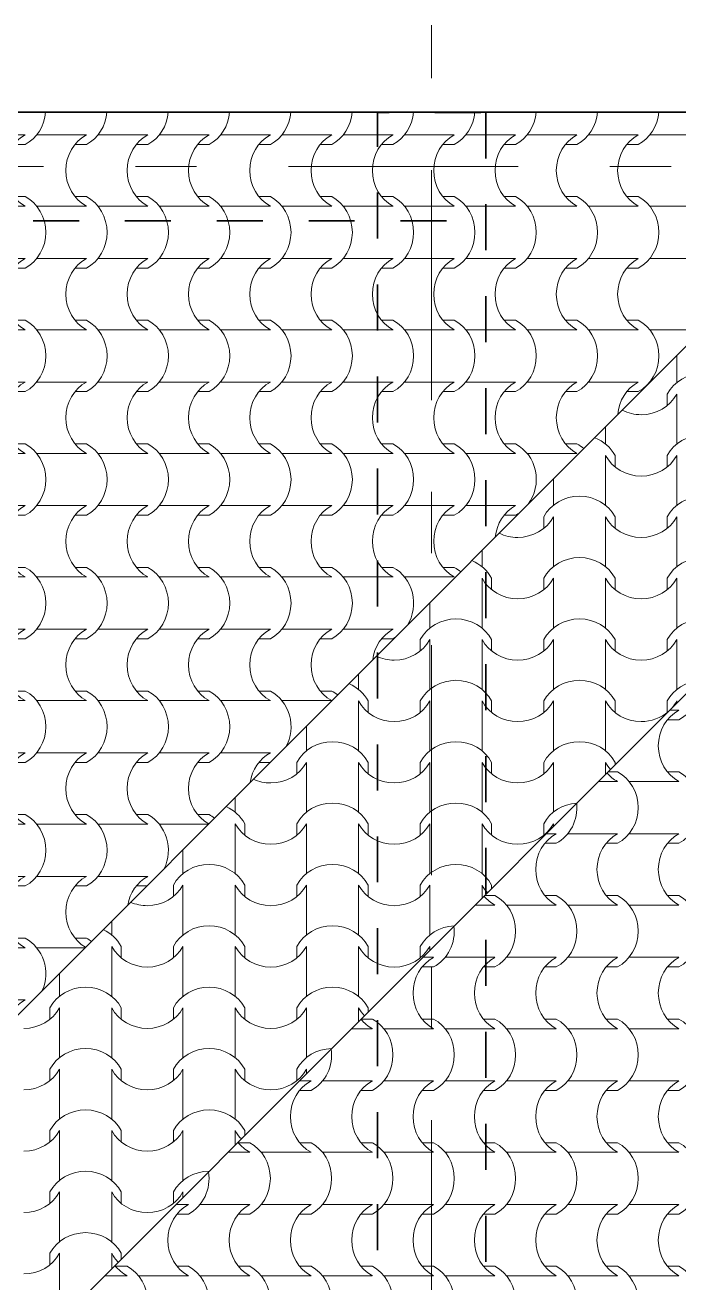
# Model space of a CAD drawing. Header units: millimetres. Extents: x -22688 to 165477, y -34508 to 218425.
# Drawn here: x 65762 to 67268, y 97226 to 100121 of the extents above; entities that cross this region are included whole.
import ezdxf

# ---------------------------------------------------------------- set-up
doc = ezdxf.new("R2010")
doc.units = ezdxf.units.MM
doc.header["$MEASUREMENT"] = 0
doc.set_wipeout_variables(frame=1)
for name, pattern in [('- Двойно прекъснати линии', [1093.611073, 529.166651, -211.666656, 141.111112, -211.666656]), ('- Прекъснати линия', [211.666667, 105.833333, -105.833333]), ('Wipeout_Contour', [1000, 0, -1000])]:
    doc.linetypes.add(name, pattern=pattern)
for name, color, linetype, lineweight in [('1', 8, 'Continuous', 13), ('102', 254, 'Continuous', 15), ('41', 7, 'Continuous', 35), ('GROMOBRAN', 5, 'Continuous', 35)]:
    doc.layers.add(name, color=color, linetype=linetype, lineweight=lineweight)
doc.layers.add('65', color=7, linetype='Continuous', lineweight=20, true_color=0x4e4e4e)

# ---------------------------------------------------------------- blocks, each defined once
blk = doc.blocks.new('*X786')
at = {"layer": '102', "color": 254, "linetype": 'Continuous', "lineweight": 15}
for p, q in [((300.99, 233.452), (302.136, 233.452)), ((302.67, 233.452), (303.816, 233.452)), ((303.816, 233.452), (304.962, 233.452)), ((305.495, 233.452), (306.641, 233.452)), ((306.641, 233.452), (307.787, 233.452)), ((308.321, 233.452), (309.467, 233.452)), ((309.467, 233.452), (310.612, 233.452)), ((311.146, 233.452), (312.292, 233.452)), ((312.292, 233.452), (313.438, 233.452)), ((313.972, 233.452), (315.117, 233.452)), ((315.117, 233.452), (316.263, 233.452)), ((316.797, 233.452), (317.943, 233.452)), ((317.943, 233.452), (319.089, 233.452)), ((319.622, 233.452), (320.768, 233.452)), ((320.768, 233.452), (321.914, 233.452)), ((322.448, 233.452), (323.594, 233.452)), ((323.594, 233.452), (324.739, 233.452)), ((325.273, 233.452), (326.419, 233.452)), ((326.419, 233.452), (327.565, 233.452)), ((328.099, 233.452), (329.244, 233.452)), ((329.244, 233.452), (330.39, 233.452)), ((330.924, 233.452), (332.07, 233.452)), ((332.07, 233.452), (333.216, 233.452)), ((301.609, 233.012), (302.136, 233.012)), ((304.435, 233.012), (304.962, 233.012)), ((307.26, 233.012), (307.787, 233.012)), ((310.086, 233.012), (310.612, 233.012)), ((312.911, 233.012), (313.438, 233.012)), ((315.736, 233.012), (316.263, 233.012)), ((318.562, 233.012), (319.089, 233.012)), ((321.387, 233.012), (321.914, 233.012)), ((324.213, 233.012), (324.739, 233.012)), ((327.038, 233.012), (327.565, 233.012)), ((329.863, 233.012), (330.39, 233.012)), ((301.609, 230.607), (302.136, 230.607)), ((304.435, 230.607), (304.962, 230.607)), ((307.26, 230.607), (307.787, 230.607)), ((310.086, 230.607), (310.612, 230.607)), ((312.911, 230.607), (313.438, 230.607)), ((315.736, 230.607), (316.263, 230.607)), ((318.562, 230.607), (319.089, 230.607)), ((321.387, 230.607), (321.914, 230.607)), ((324.213, 230.607), (324.739, 230.607)), ((327.038, 230.607), (327.565, 230.607)), ((329.863, 230.607), (330.39, 230.607)), ((300.99, 230.167), (302.136, 230.167)), ((302.67, 230.167), (303.816, 230.167)), ((303.816, 230.167), (304.962, 230.167)), ((305.495, 230.167), (306.641, 230.167)), ((306.641, 230.167), (307.787, 230.167)), ((308.321, 230.167), (309.467, 230.167)), ((309.467, 230.167), (310.612, 230.167)), ((311.146, 230.167), (312.292, 230.167)), ((312.292, 230.167), (313.438, 230.167)), ((313.972, 230.167), (315.117, 230.167)), ((315.117, 230.167), (316.263, 230.167)), ((316.797, 230.167), (317.943, 230.167)), ((317.943, 230.167), (319.089, 230.167)), ((319.622, 230.167), (320.768, 230.167)), ((320.768, 230.167), (321.914, 230.167)), ((322.448, 230.167), (323.594, 230.167)), ((323.594, 230.167), (324.739, 230.167)), ((325.273, 230.167), (326.419, 230.167)), ((326.419, 230.167), (327.565, 230.167)), ((328.099, 230.167), (329.244, 230.167)), ((329.244, 230.167), (330.39, 230.167)), ((330.924, 230.167), (332.07, 230.167)), ((332.07, 230.167), (333.216, 230.167)), ((300.99, 227.762), (302.136, 227.762)), ((302.67, 227.762), (303.816, 227.762)), ((303.816, 227.762), (304.962, 227.762)), ((305.495, 227.762), (306.641, 227.762)), ((306.641, 227.762), (307.787, 227.762)), ((308.321, 227.762), (309.467, 227.762)), ((309.467, 227.762), (310.612, 227.762)), ((311.146, 227.762), (312.292, 227.762)), ((312.292, 227.762), (313.438, 227.762)), ((313.972, 227.762), (315.117, 227.762)), ((315.117, 227.762), (316.263, 227.762)), ((316.797, 227.762), (317.943, 227.762)), ((317.943, 227.762), (319.089, 227.762)), ((319.622, 227.762), (320.768, 227.762)), ((320.768, 227.762), (321.914, 227.762)), ((322.448, 227.762), (323.594, 227.762)), ((323.594, 227.762), (324.739, 227.762)), ((325.273, 227.762), (326.419, 227.762)), ((326.419, 227.762), (327.565, 227.762)), ((328.099, 227.762), (329.244, 227.762)), ((329.244, 227.762), (330.39, 227.762)), ((330.924, 227.762), (332.07, 227.762)), ((332.07, 227.762), (333.216, 227.762)), ((301.609, 227.322), (302.136, 227.322)), ((304.435, 227.322), (304.962, 227.322)), ((307.26, 227.322), (307.787, 227.322)), ((310.086, 227.322), (310.612, 227.322)), ((312.911, 227.322), (313.438, 227.322)), ((315.736, 227.322), (316.263, 227.322)), ((318.562, 227.322), (319.089, 227.322)), ((321.387, 227.322), (321.914, 227.322)), ((324.213, 227.322), (324.739, 227.322)), ((327.038, 227.322), (327.565, 227.322)), ((329.863, 227.322), (330.39, 227.322)), ((301.609, 224.917), (302.136, 224.917)), ((304.435, 224.917), (304.962, 224.917)), ((307.26, 224.917), (307.787, 224.917)), ((310.086, 224.917), (310.612, 224.917)), ((312.911, 224.917), (313.438, 224.917)), ((315.736, 224.917), (316.263, 224.917)), ((318.562, 224.917), (319.089, 224.917)), ((321.387, 224.917), (321.914, 224.917)), ((324.213, 224.917), (324.739, 224.917)), ((327.038, 224.917), (327.565, 224.917)), ((329.863, 224.917), (330.39, 224.917)), ((300.99, 224.477), (302.136, 224.477)), ((302.67, 224.477), (303.816, 224.477)), ((303.816, 224.477), (304.962, 224.477)), ((305.495, 224.477), (306.641, 224.477)), ((306.641, 224.477), (307.787, 224.477)), ((308.321, 224.477), (309.467, 224.477)), ((309.467, 224.477), (310.612, 224.477)), ((311.146, 224.477), (312.292, 224.477)), ((312.292, 224.477), (313.438, 224.477)), ((313.972, 224.477), (315.117, 224.477)), ((315.117, 224.477), (316.263, 224.477)), ((316.797, 224.477), (317.943, 224.477)), ((317.943, 224.477), (319.089, 224.477)), ((319.622, 224.477), (320.768, 224.477)), ((320.768, 224.477), (321.914, 224.477)), ((322.448, 224.477), (323.594, 224.477)), ((323.594, 224.477), (324.739, 224.477)), ((325.273, 224.477), (326.419, 224.477)), ((326.419, 224.477), (327.565, 224.477)), ((328.099, 224.477), (329.244, 224.477)), ((329.244, 224.477), (330.39, 224.477)), ((330.924, 224.477), (332.07, 224.477)), ((332.07, 224.477), (333.216, 224.477)), ((300.99, 222.072), (302.136, 222.072)), ((302.67, 222.072), (303.816, 222.072)), ((303.816, 222.072), (304.962, 222.072)), ((305.495, 222.072), (306.641, 222.072)), ((306.641, 222.072), (307.787, 222.072)), ((308.321, 222.072), (309.467, 222.072)), ((309.467, 222.072), (310.612, 222.072)), ((311.146, 222.072), (312.292, 222.072)), ((312.292, 222.072), (313.438, 222.072)), ((313.972, 222.072), (315.117, 222.072)), ((315.117, 222.072), (316.263, 222.072)), ((316.797, 222.072), (317.943, 222.072)), ((317.943, 222.072), (319.089, 222.072)), ((319.622, 222.072), (320.768, 222.072)), ((320.768, 222.072), (321.914, 222.072)), ((322.448, 222.072), (323.594, 222.072)), ((323.594, 222.072), (324.739, 222.072)), ((325.273, 222.072), (326.419, 222.072)), ((326.419, 222.072), (327.565, 222.072)), ((328.099, 222.072), (329.244, 222.072)), ((329.244, 222.072), (330.39, 222.072)), ((330.924, 222.072), (330.946, 222.072)), ((301.609, 221.632), (302.136, 221.632)), ((304.435, 221.632), (304.962, 221.632)), ((307.26, 221.632), (307.787, 221.632)), ((310.086, 221.632), (310.612, 221.632)), ((312.911, 221.632), (313.438, 221.632)), ((315.736, 221.632), (316.263, 221.632)), ((318.562, 221.632), (319.089, 221.632)), ((321.387, 221.632), (321.914, 221.632)), ((324.213, 221.632), (324.739, 221.632)), ((327.038, 221.632), (327.565, 221.632)), ((329.863, 221.632), (330.39, 221.632)), ((301.609, 219.228), (302.136, 219.228)), ((304.435, 219.228), (304.962, 219.228)), ((307.26, 219.228), (307.787, 219.228)), ((310.086, 219.228), (310.612, 219.228)), ((312.911, 219.228), (313.438, 219.228)), ((315.736, 219.228), (316.263, 219.228)), ((318.562, 219.228), (319.089, 219.228)), ((321.387, 219.228), (321.914, 219.228)), ((324.213, 219.228), (324.739, 219.228)), ((327.038, 219.228), (327.565, 219.228)), ((300.99, 218.788), (302.136, 218.788)), ((302.67, 218.788), (303.816, 218.788)), ((303.816, 218.788), (304.962, 218.788)), ((305.495, 218.788), (306.641, 218.788)), ((306.641, 218.788), (307.787, 218.788)), ((308.321, 218.788), (309.467, 218.788)), ((309.467, 218.788), (310.612, 218.788)), ((311.146, 218.788), (312.292, 218.788)), ((312.292, 218.788), (313.438, 218.788)), ((313.972, 218.788), (315.117, 218.788)), ((315.117, 218.788), (316.263, 218.788)), ((316.797, 218.788), (317.943, 218.788)), ((317.943, 218.788), (319.089, 218.788)), ((319.622, 218.788), (320.768, 218.788)), ((320.768, 218.788), (321.914, 218.788)), ((322.448, 218.788), (323.594, 218.788)), ((323.594, 218.788), (324.739, 218.788)), ((325.273, 218.788), (326.419, 218.788)), ((326.419, 218.788), (327.565, 218.788)), ((300.99, 216.383), (302.136, 216.383)), ((302.67, 216.383), (303.816, 216.383)), ((303.816, 216.383), (304.962, 216.383)), ((305.495, 216.383), (306.641, 216.383)), ((306.641, 216.383), (307.787, 216.383)), ((308.321, 216.383), (309.467, 216.383)), ((309.467, 216.383), (310.612, 216.383)), ((311.146, 216.383), (312.292, 216.383)), ((312.292, 216.383), (313.438, 216.383)), ((313.972, 216.383), (315.117, 216.383)), ((315.117, 216.383), (316.263, 216.383)), ((316.797, 216.383), (317.943, 216.383)), ((317.943, 216.383), (319.089, 216.383)), ((319.622, 216.383), (320.768, 216.383)), ((320.768, 216.383), (321.914, 216.383)), ((322.448, 216.383), (323.594, 216.383)), ((323.594, 216.383), (324.739, 216.383)), ((301.609, 215.943), (302.136, 215.943)), ((304.435, 215.943), (304.962, 215.943)), ((307.26, 215.943), (307.787, 215.943)), ((310.086, 215.943), (310.612, 215.943)), ((312.911, 215.943), (313.438, 215.943)), ((315.736, 215.943), (316.263, 215.943)), ((318.562, 215.943), (319.089, 215.943)), ((321.387, 215.943), (321.914, 215.943)), ((324.213, 215.943), (324.739, 215.943)), ((300.99, 213.098), (302.136, 213.098)), ((301.609, 213.538), (302.136, 213.538)), ((302.67, 213.098), (303.816, 213.098)), ((303.816, 213.098), (304.962, 213.098)), ((304.435, 213.538), (304.962, 213.538)), ((305.495, 213.098), (306.641, 213.098)), ((306.641, 213.098), (307.787, 213.098)), ((307.26, 213.538), (307.787, 213.538)), ((308.321, 213.098), (309.467, 213.098)), ((309.467, 213.098), (310.612, 213.098)), ((310.086, 213.538), (310.612, 213.538)), ((311.146, 213.098), (312.292, 213.098)), ((312.292, 213.098), (313.438, 213.098)), ((312.911, 213.538), (313.438, 213.538)), ((313.972, 213.098), (315.117, 213.098)), ((315.117, 213.098), (316.263, 213.098)), ((315.736, 213.538), (316.263, 213.538)), ((316.797, 213.098), (317.943, 213.098)), ((317.943, 213.098), (319.089, 213.098)), ((318.562, 213.538), (319.089, 213.538)), ((319.622, 213.098), (320.768, 213.098)), ((320.768, 213.098), (321.914, 213.098)), ((321.387, 213.538), (321.914, 213.538)), ((300.99, 210.693), (302.136, 210.693)), ((301.609, 210.253), (302.136, 210.253)), ((302.67, 210.693), (303.816, 210.693)), ((303.816, 210.693), (304.962, 210.693)), ((304.435, 210.253), (304.962, 210.253)), ((305.495, 210.693), (306.641, 210.693)), ((306.641, 210.693), (307.787, 210.693)), ((307.26, 210.253), (307.787, 210.253)), ((308.321, 210.693), (309.467, 210.693)), ((309.467, 210.693), (310.612, 210.693)), ((310.086, 210.253), (310.612, 210.253)), ((311.146, 210.693), (312.292, 210.693)), ((312.292, 210.693), (313.438, 210.693)), ((312.911, 210.253), (313.438, 210.253)), ((313.972, 210.693), (315.117, 210.693)), ((315.117, 210.693), (316.263, 210.693)), ((315.736, 210.253), (316.263, 210.253)), ((316.797, 210.693), (317.943, 210.693)), ((317.943, 210.693), (319.089, 210.693)), ((318.562, 210.253), (319.089, 210.253)), ((300.99, 207.408), (302.136, 207.408)), ((301.609, 207.848), (302.136, 207.848)), ((302.67, 207.408), (303.816, 207.408)), ((303.816, 207.408), (304.962, 207.408)), ((304.435, 207.848), (304.962, 207.848)), ((305.495, 207.408), (306.641, 207.408)), ((306.641, 207.408), (307.787, 207.408)), ((307.26, 207.848), (307.787, 207.848)), ((308.321, 207.408), (309.467, 207.408)), ((309.467, 207.408), (310.612, 207.408)), ((310.086, 207.848), (310.612, 207.848)), ((311.146, 207.408), (312.292, 207.408)), ((312.292, 207.408), (313.438, 207.408)), ((312.911, 207.848), (313.438, 207.848)), ((313.972, 207.408), (315.117, 207.408)), ((315.117, 207.408), (316.263, 207.408)), ((315.736, 207.848), (316.263, 207.848)), ((300.99, 205.004), (302.136, 205.004)), ((302.67, 205.004), (303.816, 205.004)), ((303.816, 205.004), (304.962, 205.004)), ((305.495, 205.004), (306.641, 205.004)), ((306.641, 205.004), (307.787, 205.004)), ((308.321, 205.004), (309.467, 205.004)), ((309.467, 205.004), (310.612, 205.004)), ((311.146, 205.004), (312.292, 205.004)), ((312.292, 205.004), (313.438, 205.004)), ((301.609, 204.564), (302.136, 204.564)), ((304.435, 204.564), (304.962, 204.564)), ((307.26, 204.564), (307.787, 204.564)), ((310.086, 204.564), (310.612, 204.564)), ((312.911, 204.564), (313.437, 204.564)), ((301.609, 202.159), (302.136, 202.159)), ((304.435, 202.159), (304.962, 202.159)), ((307.26, 202.159), (307.787, 202.159)), ((310.086, 202.159), (310.612, 202.159)), ((300.99, 201.719), (302.136, 201.719)), ((302.67, 201.719), (303.816, 201.719)), ((303.816, 201.719), (304.962, 201.719)), ((305.495, 201.719), (306.641, 201.719)), ((306.641, 201.719), (307.787, 201.719)), ((308.321, 201.719), (309.467, 201.719)), ((309.467, 201.719), (310.592, 201.719)), ((300.99, 199.314), (302.136, 199.314)), ((302.67, 199.314), (303.816, 199.314)), ((303.816, 199.314), (304.962, 199.314)), ((305.495, 199.314), (306.641, 199.314)), ((306.641, 199.314), (307.787, 199.314)), ((301.609, 198.874), (302.136, 198.874)), ((304.435, 198.874), (304.962, 198.874)), ((307.26, 198.874), (307.747, 198.874)), ((301.609, 196.469), (302.136, 196.469)), ((304.435, 196.469), (304.962, 196.469)), ((300.99, 196.029), (302.136, 196.029)), ((302.67, 196.029), (303.816, 196.029)), ((303.816, 196.029), (304.903, 196.029)), ((300.99, 193.624), (302.136, 193.624))]:
    blk.add_line(p, q, dxfattribs=at)
for centre, major_axis, start_param, end_param in [((301.36, 234.654), (0, 1.839), 3.607672, 4.627319), ((304.185, 234.654), (0, 1.839), 3.607672, 4.627319), ((307.011, 234.654), (0, 1.839), 3.607672, 4.627319), ((309.836, 234.654), (0, 1.839), 3.607672, 4.627319), ((312.661, 234.654), (0, 1.839), 3.607672, 4.627319), ((315.487, 234.654), (0, 1.839), 3.607672, 4.627319), ((318.312, 234.654), (0, 1.839), 3.607672, 4.627319), ((321.138, 234.654), (0, 1.839), 3.607672, 4.627319), ((323.963, 234.654), (0, 1.839), 3.607672, 4.627319), ((326.788, 234.654), (0, 1.839), 3.607672, 4.627319), ((329.614, 234.654), (0, 1.839), 3.607672, 4.627319), ((302.925, 231.804), (0, 1.849), 0.471039, 1.56782), ((305.75, 231.804), (0, 1.849), 0.471039, 1.56782), ((308.576, 231.804), (0, 1.849), 0.471039, 1.56782), ((311.401, 231.804), (0, 1.849), 0.471039, 1.56782), ((314.226, 231.804), (0, 1.849), 0.471039, 1.56782), ((317.052, 231.804), (0, 1.849), 0.471039, 1.56782), ((319.877, 231.804), (0, 1.849), 0.471039, 1.56782), ((322.703, 231.804), (0, 1.849), 0.471039, 1.56782), ((325.528, 231.804), (0, 1.849), 0.471039, 1.56782), ((328.353, 231.804), (0, 1.849), 0.471039, 1.56782), ((331.179, 231.804), (0, 1.849), 0.471039, 1.56782), ((302.925, 231.815), (0, 1.849), 1.573772, 2.670554), ((305.75, 231.815), (0, 1.849), 1.573772, 2.670554), ((308.576, 231.815), (0, 1.849), 1.573772, 2.670554), ((311.401, 231.815), (0, 1.849), 1.573772, 2.670554), ((314.226, 231.815), (0, 1.849), 1.573772, 2.670554), ((317.052, 231.815), (0, 1.849), 1.573772, 2.670554), ((319.877, 231.815), (0, 1.849), 1.573772, 2.670554), ((322.703, 231.815), (0, 1.849), 1.573772, 2.670554), ((325.528, 231.815), (0, 1.849), 1.573772, 2.670554), ((328.353, 231.815), (0, 1.849), 1.573772, 2.670554), ((331.179, 231.815), (0, 1.849), 1.573772, 2.670554), ((301.36, 228.964), (0, 1.839), 3.607672, 5.817106), ((304.185, 228.964), (0, 1.839), 3.607672, 5.817106), ((307.011, 228.964), (0, 1.839), 3.607672, 5.817106), ((309.836, 228.964), (0, 1.839), 3.607672, 5.817106), ((312.661, 228.964), (0, 1.839), 3.607672, 5.817106), ((315.487, 228.964), (0, 1.839), 3.607672, 5.817106), ((318.312, 228.964), (0, 1.839), 3.607672, 5.817106), ((321.138, 228.964), (0, 1.839), 3.607672, 5.817106), ((323.963, 228.964), (0, 1.839), 3.607672, 5.817106), ((326.788, 228.964), (0, 1.839), 3.607672, 5.817106), ((329.614, 228.964), (0, 1.839), 3.607672, 5.817106), ((302.925, 226.114), (0, 1.849), 0.471039, 1.56782), ((305.75, 226.114), (0, 1.849), 0.471039, 1.56782), ((308.576, 226.114), (0, 1.849), 0.471039, 1.56782), ((311.401, 226.114), (0, 1.849), 0.471039, 1.56782), ((314.226, 226.114), (0, 1.849), 0.471039, 1.56782), ((317.052, 226.114), (0, 1.849), 0.471039, 1.56782), ((319.877, 226.114), (0, 1.849), 0.471039, 1.56782), ((322.703, 226.114), (0, 1.849), 0.471039, 1.56782), ((325.528, 226.114), (0, 1.849), 0.471039, 1.56782), ((328.353, 226.114), (0, 1.849), 0.471039, 1.56782), ((331.179, 226.114), (0, 1.849), 0.471039, 1.56782), ((302.925, 226.125), (0, 1.849), 1.573772, 2.670554), ((305.75, 226.125), (0, 1.849), 1.573772, 2.670554), ((308.576, 226.125), (0, 1.849), 1.573772, 2.670554), ((311.401, 226.125), (0, 1.849), 1.573772, 2.670554), ((314.226, 226.125), (0, 1.849), 1.573772, 2.670554), ((317.052, 226.125), (0, 1.849), 1.573772, 2.670554), ((319.877, 226.125), (0, 1.849), 1.573772, 2.670554), ((322.703, 226.125), (0, 1.849), 1.573772, 2.670554), ((325.528, 226.125), (0, 1.849), 1.573772, 2.670554), ((328.353, 226.125), (0, 1.849), 1.573772, 2.670554), ((331.179, 226.125), (0, 1.849), 1.573772, 2.670554), ((301.36, 223.275), (0, 1.839), 3.607672, 5.817106), ((304.185, 223.275), (0, 1.839), 3.607672, 5.817106), ((307.011, 223.275), (0, 1.839), 3.607672, 5.817106), ((309.836, 223.275), (0, 1.839), 3.607672, 5.817106), ((312.661, 223.275), (0, 1.839), 3.607672, 5.817106), ((315.487, 223.275), (0, 1.839), 3.607672, 5.817106), ((318.312, 223.275), (0, 1.839), 3.607672, 5.817106), ((321.138, 223.275), (0, 1.839), 3.607672, 5.817106), ((323.963, 223.275), (0, 1.839), 3.607672, 5.817106), ((326.788, 223.275), (0, 1.839), 3.607672, 5.817106), ((329.614, 223.275), (0, 1.839), 3.607672, 5.817106), ((302.925, 220.425), (0, 1.849), 0.471039, 1.56782), ((305.75, 220.425), (0, 1.849), 0.471039, 1.56782), ((308.576, 220.425), (0, 1.849), 0.471039, 1.56782), ((311.401, 220.425), (0, 1.849), 0.471039, 1.56782), ((314.226, 220.425), (0, 1.849), 0.471039, 1.56782), ((317.052, 220.425), (0, 1.849), 0.471039, 1.56782), ((319.877, 220.425), (0, 1.849), 0.471039, 1.56782), ((322.703, 220.425), (0, 1.849), 0.471039, 1.56782), ((325.528, 220.425), (0, 1.849), 0.471039, 1.56782), ((328.353, 220.425), (0, 1.849), 0.471039, 1.56782), ((331.179, 220.425), (0, 1.849), 0.471039, 1.490353), ((302.925, 220.436), (0, 1.849), 1.573772, 2.670554), ((305.75, 220.436), (0, 1.849), 1.573772, 2.670554), ((308.576, 220.436), (0, 1.849), 1.573772, 2.670554), ((311.401, 220.436), (0, 1.849), 1.573772, 2.670554), ((314.226, 220.436), (0, 1.849), 1.573772, 2.670554), ((317.052, 220.436), (0, 1.849), 1.573772, 2.670554), ((319.877, 220.436), (0, 1.849), 1.573772, 2.670554), ((322.703, 220.436), (0, 1.849), 1.573772, 2.670554), ((325.528, 220.436), (0, 1.849), 1.573772, 2.670554), ((328.353, 220.436), (0, 1.849), 1.573772, 2.670554), ((301.36, 217.585), (0, 1.839), 3.607672, 5.817106), ((304.185, 217.585), (0, 1.839), 3.607672, 5.817106), ((307.011, 217.585), (0, 1.839), 3.607672, 5.817106), ((309.836, 217.585), (0, 1.839), 3.607672, 5.817106), ((312.661, 217.585), (0, 1.839), 3.607672, 5.817106), ((315.487, 217.585), (0, 1.839), 3.607672, 5.817106), ((318.312, 217.585), (0, 1.839), 3.607672, 5.817106), ((321.138, 217.585), (0, 1.839), 3.607672, 5.817106), ((323.963, 217.585), (0, 1.839), 4.042877, 5.817106), ((326.788, 217.585), (0, 1.839), 5.597751, 5.817106), ((302.925, 214.735), (0, 1.849), 0.471039, 1.56782), ((305.75, 214.735), (0, 1.849), 0.471039, 1.56782), ((308.576, 214.735), (0, 1.849), 0.471039, 1.56782), ((311.401, 214.735), (0, 1.849), 0.471039, 1.56782), ((314.226, 214.735), (0, 1.849), 0.471039, 1.56782), ((317.052, 214.735), (0, 1.849), 0.471039, 1.56782), ((319.877, 214.735), (0, 1.849), 0.471039, 1.56782), ((322.703, 214.735), (0, 1.849), 0.471039, 1.56782), ((325.528, 214.735), (0, 1.849), 0.471039, 1.467276), ((323.963, 217.585), (0, 1.839), 3.607672, 3.748943), ((302.925, 214.746), (0, 1.849), 1.573772, 2.670554), ((305.75, 214.746), (0, 1.849), 1.573772, 2.670554), ((308.576, 214.746), (0, 1.849), 1.573772, 2.670554), ((311.401, 214.746), (0, 1.849), 1.573772, 2.670554), ((314.226, 214.746), (0, 1.849), 1.573772, 2.670554), ((317.052, 214.746), (0, 1.849), 1.573772, 2.670554), ((319.877, 214.746), (0, 1.849), 1.573772, 2.670554), ((322.703, 214.746), (0, 1.849), 1.573772, 2.670554), ((301.36, 211.896), (0, 1.839), 3.607672, 5.817106), ((304.185, 211.896), (0, 1.839), 3.607672, 5.817106), ((307.011, 211.896), (0, 1.839), 3.607672, 5.817106), ((309.836, 211.896), (0, 1.839), 3.607672, 5.817106), ((312.661, 211.896), (0, 1.839), 3.607672, 5.817106), ((315.487, 211.896), (0, 1.839), 3.607672, 5.817106), ((318.312, 211.896), (0, 1.839), 4.125163, 5.817106), ((321.138, 211.896), (0, 1.839), 5.613285, 5.817106), ((302.925, 209.045), (0, 1.849), 0.471039, 1.56782), ((305.75, 209.045), (0, 1.849), 0.471039, 1.56782), ((308.576, 209.045), (0, 1.849), 0.471039, 1.56782), ((311.401, 209.045), (0, 1.849), 0.471039, 1.56782), ((314.226, 209.045), (0, 1.849), 0.471039, 1.56782), ((317.052, 209.045), (0, 1.849), 0.471039, 1.56782), ((319.877, 209.045), (0, 1.849), 0.471039, 1.443567), ((318.312, 211.896), (0, 1.839), 3.607672, 3.666656), ((302.925, 209.056), (0, 1.849), 1.573772, 2.670554), ((305.75, 209.056), (0, 1.849), 1.573772, 2.670554), ((308.576, 209.056), (0, 1.849), 1.573772, 2.670554), ((311.401, 209.056), (0, 1.849), 1.573772, 2.670554), ((314.226, 209.056), (0, 1.849), 1.573772, 2.670554), ((317.052, 209.056), (0, 1.849), 1.573772, 2.670554), ((301.36, 206.206), (0, 1.839), 3.607672, 5.817106), ((304.185, 206.206), (0, 1.839), 3.607672, 5.817106), ((307.011, 206.206), (0, 1.839), 3.607672, 5.817106), ((309.836, 206.206), (0, 1.839), 3.607672, 5.817106), ((312.661, 206.206), (0, 1.839), 4.185178, 5.817106), ((315.487, 206.206), (0, 1.839), 5.628853, 5.817106), ((302.925, 203.356), (0, 1.849), 0.471039, 1.56782), ((305.75, 203.356), (0, 1.849), 0.471039, 1.56782), ((308.576, 203.356), (0, 1.849), 0.471039, 1.56782), ((311.401, 203.356), (0, 1.849), 0.471039, 1.56782), ((314.226, 203.356), (0, 1.849), 0.471039, 1.419155), ((302.925, 203.367), (0, 1.849), 1.573772, 2.670554), ((305.75, 203.367), (0, 1.849), 1.573772, 2.670554), ((308.576, 203.367), (0, 1.849), 1.573772, 2.670554), ((311.401, 203.367), (0, 1.849), 1.573772, 2.66213), ((301.36, 200.516), (0, 1.839), 3.607672, 5.817106), ((304.185, 200.516), (0, 1.839), 3.607672, 5.817106), ((307.011, 200.516), (0, 1.839), 4.234965, 5.817106), ((309.836, 200.516), (0, 1.839), 5.644462, 5.817106), ((302.925, 197.666), (0, 1.849), 0.471039, 1.56782), ((305.75, 197.666), (0, 1.849), 0.471039, 1.56782), ((308.576, 197.666), (0, 1.849), 0.471039, 1.393957), ((302.925, 197.677), (0, 1.849), 1.573772, 2.670554), ((305.75, 197.677), (0, 1.849), 1.573772, 2.645969), ((301.36, 194.827), (0, 1.839), 4.27854, 5.817106), ((304.185, 194.827), (0, 1.839), 5.660114, 5.817106), ((302.925, 191.977), (0, 1.849), 0.471039, 1.367875)]:
    blk.add_ellipse(centre, major_axis=major_axis, ratio=0.939693, start_param=start_param, end_param=end_param, dxfattribs=at)
blk = doc.blocks.new('*X788')
at = {"layer": '102', "color": 254, "linetype": 'Continuous', "lineweight": 15}
for p, q in [((331.841, 206.967), (332.263, 206.967)), ((331.736, 206.527), (332.263, 206.527)), ((328.996, 204.123), (329.438, 204.123)), ((331.736, 204.123), (332.263, 204.123)), ((328.556, 203.683), (329.438, 203.683)), ((329.972, 203.683), (331.117, 203.683)), ((331.117, 203.683), (332.263, 203.683)), ((326.151, 201.278), (326.612, 201.278)), ((327.146, 201.278), (328.292, 201.278)), ((328.292, 201.278), (329.438, 201.278)), ((329.972, 201.278), (331.117, 201.278)), ((331.117, 201.278), (332.263, 201.278)), ((326.086, 200.838), (326.612, 200.838)), ((328.911, 200.838), (329.438, 200.838)), ((331.736, 200.838), (332.263, 200.838)), ((323.307, 198.433), (323.787, 198.433)), ((326.086, 198.433), (326.612, 198.433)), ((328.911, 198.433), (329.438, 198.433)), ((331.736, 198.433), (332.263, 198.433)), ((322.866, 197.993), (323.787, 197.993)), ((324.321, 197.993), (325.467, 197.993)), ((325.467, 197.993), (326.612, 197.993)), ((327.146, 197.993), (328.292, 197.993)), ((328.292, 197.993), (329.438, 197.993)), ((329.972, 197.993), (331.117, 197.993)), ((331.117, 197.993), (332.263, 197.993)), ((320.435, 195.148), (320.962, 195.148)), ((320.462, 195.588), (320.962, 195.588)), ((321.495, 195.588), (322.641, 195.588)), ((322.641, 195.588), (323.787, 195.588)), ((323.26, 195.148), (323.787, 195.148)), ((324.321, 195.588), (325.467, 195.588)), ((325.467, 195.588), (326.612, 195.588)), ((326.086, 195.148), (326.612, 195.148)), ((327.146, 195.588), (328.292, 195.588)), ((328.292, 195.588), (329.438, 195.588)), ((328.911, 195.148), (329.438, 195.148)), ((329.972, 195.588), (331.117, 195.588)), ((331.117, 195.588), (332.263, 195.588)), ((331.736, 195.148), (332.263, 195.148)), ((317.177, 192.303), (318.136, 192.303)), ((317.617, 192.743), (318.136, 192.743)), ((318.67, 192.303), (319.816, 192.303)), ((319.816, 192.303), (320.962, 192.303)), ((320.435, 192.743), (320.962, 192.743)), ((321.495, 192.303), (322.641, 192.303)), ((322.641, 192.303), (323.787, 192.303)), ((323.26, 192.743), (323.787, 192.743)), ((324.321, 192.303), (325.467, 192.303)), ((325.467, 192.303), (326.612, 192.303)), ((326.086, 192.743), (326.612, 192.743)), ((327.146, 192.303), (328.292, 192.303)), ((328.292, 192.303), (329.438, 192.303)), ((328.911, 192.743), (329.438, 192.743)), ((329.972, 192.303), (331.117, 192.303)), ((331.117, 192.303), (332.263, 192.303)), ((331.736, 192.743), (332.263, 192.743)), ((314.772, 189.899), (315.311, 189.899)), ((314.784, 189.459), (315.311, 189.459)), ((315.845, 189.899), (316.99, 189.899)), ((316.99, 189.899), (318.136, 189.899)), ((317.609, 189.459), (318.136, 189.459)), ((318.67, 189.899), (319.816, 189.899)), ((319.816, 189.899), (320.962, 189.899)), ((320.435, 189.459), (320.962, 189.459)), ((321.495, 189.899), (322.641, 189.899)), ((322.641, 189.899), (323.787, 189.899)), ((323.26, 189.459), (323.787, 189.459)), ((324.321, 189.899), (325.467, 189.899)), ((325.467, 189.899), (326.612, 189.899)), ((326.086, 189.459), (326.612, 189.459)), ((327.146, 189.899), (328.292, 189.899)), ((328.292, 189.899), (329.438, 189.899)), ((328.911, 189.459), (329.438, 189.459)), ((329.972, 189.899), (331.117, 189.899)), ((331.117, 189.899), (332.263, 189.899)), ((331.736, 189.459), (332.263, 189.459)), ((311.959, 187.054), (312.485, 187.054)), ((314.784, 187.054), (315.311, 187.054)), ((317.609, 187.054), (318.136, 187.054)), ((320.435, 187.054), (320.962, 187.054)), ((323.26, 187.054), (323.787, 187.054)), ((326.086, 187.054), (326.612, 187.054)), ((328.911, 187.054), (329.438, 187.054)), ((331.736, 187.054), (332.263, 187.054)), ((311.487, 186.614), (312.485, 186.614)), ((313.019, 186.614), (314.165, 186.614)), ((314.165, 186.614), (315.311, 186.614)), ((315.845, 186.614), (316.99, 186.614)), ((316.99, 186.614), (318.136, 186.614)), ((318.67, 186.614), (319.816, 186.614)), ((319.816, 186.614), (320.962, 186.614)), ((321.495, 186.614), (322.641, 186.614)), ((322.641, 186.614), (323.787, 186.614)), ((324.321, 186.614), (325.467, 186.614)), ((325.467, 186.614), (326.612, 186.614)), ((327.146, 186.614), (328.292, 186.614)), ((328.292, 186.614), (329.438, 186.614)), ((329.972, 186.614), (331.117, 186.614)), ((331.117, 186.614), (332.263, 186.614)), ((309.083, 184.209), (309.66, 184.209)), ((310.194, 184.209), (311.34, 184.209)), ((311.34, 184.209), (312.485, 184.209)), ((313.019, 184.209), (314.165, 184.209)), ((314.165, 184.209), (315.311, 184.209)), ((315.845, 184.209), (316.99, 184.209)), ((316.99, 184.209), (318.136, 184.209)), ((318.67, 184.209), (319.816, 184.209)), ((319.816, 184.209), (320.962, 184.209)), ((321.495, 184.209), (322.641, 184.209)), ((322.641, 184.209), (323.787, 184.209)), ((324.321, 184.209), (325.467, 184.209)), ((325.467, 184.209), (326.612, 184.209)), ((327.146, 184.209), (328.292, 184.209)), ((328.292, 184.209), (329.438, 184.209)), ((329.972, 184.209), (331.117, 184.209)), ((331.117, 184.209), (332.263, 184.209)), ((309.133, 183.769), (309.66, 183.769)), ((311.959, 183.769), (312.485, 183.769)), ((314.784, 183.769), (315.311, 183.769)), ((317.609, 183.769), (318.136, 183.769)), ((320.435, 183.769), (320.962, 183.769)), ((323.26, 183.769), (323.787, 183.769)), ((326.086, 183.769), (326.612, 183.769)), ((328.911, 183.769), (329.438, 183.769)), ((331.736, 183.769), (332.263, 183.769)), ((306.308, 181.364), (306.835, 181.364)), ((309.133, 181.364), (309.66, 181.364)), ((311.959, 181.364), (312.485, 181.364)), ((314.784, 181.364), (315.311, 181.364)), ((317.609, 181.364), (318.136, 181.364)), ((320.435, 181.364), (320.962, 181.364)), ((323.26, 181.364), (323.787, 181.364)), ((326.086, 181.364), (326.612, 181.364)), ((328.911, 181.364), (329.438, 181.364)), ((331.736, 181.364), (332.263, 181.364)), ((305.798, 180.924), (306.835, 180.924)), ((307.368, 180.924), (308.514, 180.924)), ((308.514, 180.924), (309.66, 180.924)), ((310.194, 180.924), (311.34, 180.924)), ((311.34, 180.924), (312.485, 180.924)), ((313.019, 180.924), (314.165, 180.924)), ((314.165, 180.924), (315.311, 180.924)), ((315.845, 180.924), (316.99, 180.924)), ((316.99, 180.924), (318.136, 180.924)), ((318.67, 180.924), (319.816, 180.924)), ((319.816, 180.924), (320.962, 180.924)), ((321.495, 180.924), (322.641, 180.924)), ((322.641, 180.924), (323.787, 180.924)), ((324.321, 180.924), (325.467, 180.924)), ((325.467, 180.924), (326.612, 180.924)), ((327.146, 180.924), (328.292, 180.924)), ((328.292, 180.924), (329.438, 180.924)), ((329.972, 180.924), (331.117, 180.924)), ((331.117, 180.924), (332.263, 180.924))]:
    blk.add_line(p, q, dxfattribs=at)
for centre, major_axis, start_param, end_param in [((331.487, 208.17), (0, 1.839), 3.607672, 4.801857), ((333.052, 205.32), (0, 1.849), 0.471039, 1.56782), ((333.052, 205.331), (0, 1.849), 1.573772, 2.670554), ((330.226, 205.331), (0, 1.849), 2.316267, 2.670554), ((328.661, 202.48), (0, 1.839), 3.607672, 5.817106), ((331.487, 202.48), (0, 1.839), 3.607672, 5.817106), ((325.836, 202.48), (0, 1.839), 3.607672, 4.821258), ((327.401, 199.63), (0, 1.849), 0.471039, 1.56782), ((330.226, 199.63), (0, 1.849), 0.471039, 1.56782), ((333.052, 199.63), (0, 1.849), 0.471039, 1.56782), ((327.401, 199.641), (0, 1.849), 1.573772, 2.670554), ((330.226, 199.641), (0, 1.849), 1.573772, 2.670554), ((333.052, 199.641), (0, 1.849), 1.573772, 2.670554), ((324.576, 199.641), (0, 1.849), 2.300971, 2.670554), ((323.011, 196.791), (0, 1.839), 3.607672, 5.817106), ((325.836, 196.791), (0, 1.839), 3.607672, 5.817106), ((328.661, 196.791), (0, 1.839), 3.607672, 5.817106), ((331.487, 196.791), (0, 1.839), 3.607672, 5.817106), ((320.185, 196.791), (0, 1.839), 3.607672, 4.840379), ((321.75, 193.94), (0, 1.849), 0.471039, 1.56782), ((324.576, 193.94), (0, 1.849), 0.471039, 1.56782), ((327.401, 193.94), (0, 1.849), 0.471039, 1.56782), ((330.226, 193.94), (0, 1.849), 0.471039, 1.56782), ((333.052, 193.94), (0, 1.849), 0.471039, 1.56782), ((321.75, 193.951), (0, 1.849), 1.573772, 2.670554), ((324.576, 193.951), (0, 1.849), 1.573772, 2.670554), ((327.401, 193.951), (0, 1.849), 1.573772, 2.670554), ((330.226, 193.951), (0, 1.849), 1.573772, 2.670554), ((333.052, 193.951), (0, 1.849), 1.573772, 2.670554), ((318.925, 193.951), (0, 1.849), 2.285669, 2.670554), ((317.36, 191.101), (0, 1.839), 3.607672, 5.817106), ((320.185, 191.101), (0, 1.839), 3.607672, 5.817106), ((323.011, 191.101), (0, 1.839), 3.607672, 5.817106), ((325.836, 191.101), (0, 1.839), 3.607672, 5.817106), ((328.661, 191.101), (0, 1.839), 3.607672, 5.817106), ((331.487, 191.101), (0, 1.839), 3.607672, 5.817106), ((314.534, 191.101), (0, 1.839), 3.607672, 4.859239), ((316.1, 188.251), (0, 1.849), 0.471039, 1.56782), ((318.925, 188.251), (0, 1.849), 0.471039, 1.56782), ((321.75, 188.251), (0, 1.849), 0.471039, 1.56782), ((324.576, 188.251), (0, 1.849), 0.471039, 1.56782), ((327.401, 188.251), (0, 1.849), 0.471039, 1.56782), ((330.226, 188.251), (0, 1.849), 0.471039, 1.56782), ((333.052, 188.251), (0, 1.849), 0.471039, 1.56782), ((316.1, 188.262), (0, 1.849), 1.573772, 2.670554), ((318.925, 188.262), (0, 1.849), 1.573772, 2.670554), ((321.75, 188.262), (0, 1.849), 1.573772, 2.670554), ((324.576, 188.262), (0, 1.849), 1.573772, 2.670554), ((327.401, 188.262), (0, 1.849), 1.573772, 2.670554), ((330.226, 188.262), (0, 1.849), 1.573772, 2.670554), ((333.052, 188.262), (0, 1.849), 1.573772, 2.670554), ((313.274, 188.262), (0, 1.849), 2.270359, 2.670554), ((311.709, 185.411), (0, 1.839), 3.607672, 5.817106), ((314.534, 185.411), (0, 1.839), 3.607672, 5.817106), ((317.36, 185.411), (0, 1.839), 3.607672, 5.817106), ((320.185, 185.411), (0, 1.839), 3.607672, 5.817106), ((323.011, 185.411), (0, 1.839), 3.607672, 5.817106), ((325.836, 185.411), (0, 1.839), 3.607672, 5.817106), ((328.661, 185.411), (0, 1.839), 3.607672, 5.817106), ((331.487, 185.411), (0, 1.839), 3.607672, 5.817106), ((308.884, 185.411), (0, 1.839), 3.607672, 4.877855), ((310.449, 182.561), (0, 1.849), 0.471039, 1.56782), ((313.274, 182.561), (0, 1.849), 0.471039, 1.56782), ((316.1, 182.561), (0, 1.849), 0.471039, 1.56782), ((318.925, 182.561), (0, 1.849), 0.471039, 1.56782), ((321.75, 182.561), (0, 1.849), 0.471039, 1.56782), ((324.576, 182.561), (0, 1.849), 0.471039, 1.56782), ((327.401, 182.561), (0, 1.849), 0.471039, 1.56782), ((330.226, 182.561), (0, 1.849), 0.471039, 1.56782), ((333.052, 182.561), (0, 1.849), 0.471039, 1.56782), ((310.449, 182.572), (0, 1.849), 1.573772, 2.670554), ((313.274, 182.572), (0, 1.849), 1.573772, 2.670554), ((316.1, 182.572), (0, 1.849), 1.573772, 2.670554), ((318.925, 182.572), (0, 1.849), 1.573772, 2.670554), ((321.75, 182.572), (0, 1.849), 1.573772, 2.670554), ((324.576, 182.572), (0, 1.849), 1.573772, 2.670554), ((327.401, 182.572), (0, 1.849), 1.573772, 2.670554), ((330.226, 182.572), (0, 1.849), 1.573772, 2.670554), ((333.052, 182.572), (0, 1.849), 1.573772, 2.670554), ((307.623, 182.572), (0, 1.849), 2.255035, 2.670554), ((306.058, 179.722), (0, 1.839), 3.607672, 5.817106), ((308.884, 179.722), (0, 1.839), 3.607672, 5.817106), ((311.709, 179.722), (0, 1.839), 3.607672, 5.817106), ((314.534, 179.722), (0, 1.839), 3.607672, 5.817106), ((317.36, 179.722), (0, 1.839), 3.607672, 5.817106), ((320.185, 179.722), (0, 1.839), 3.607672, 5.817106), ((323.011, 179.722), (0, 1.839), 3.607672, 5.817106), ((325.836, 179.722), (0, 1.839), 3.607672, 5.817106), ((328.661, 179.722), (0, 1.839), 3.607672, 5.817106), ((331.487, 179.722), (0, 1.839), 3.607672, 5.817106)]:
    blk.add_ellipse(centre, major_axis=major_axis, ratio=0.939693, start_param=start_param, end_param=end_param, dxfattribs=at)
blk = doc.blocks.new('*X790')
at = {"layer": '102', "color": 254, "linetype": 'Continuous', "lineweight": 15}
for p, q in [((332.168, 223.196), (332.168, 223.294)), ((332.168, 222.05), (332.168, 223.196)), ((331.728, 220.99), (331.728, 221.517)), ((332.168, 220.371), (332.168, 221.517)), ((332.168, 219.225), (332.168, 220.371)), ((328.883, 219.225), (328.883, 220.009)), ((328.883, 217.545), (328.883, 218.691)), ((329.323, 218.165), (329.323, 218.691)), ((331.728, 218.165), (331.728, 218.691)), ((332.168, 217.545), (332.168, 218.691)), ((326.478, 217.545), (326.478, 217.605)), ((326.478, 216.4), (326.478, 217.545)), ((328.883, 216.4), (328.883, 217.545)), ((332.168, 216.4), (332.168, 217.545)), ((326.038, 215.339), (326.038, 215.866)), ((326.478, 214.72), (326.478, 215.866)), ((328.883, 214.72), (328.883, 215.866)), ((329.323, 215.339), (329.323, 215.866)), ((331.728, 215.339), (331.728, 215.866)), ((332.168, 214.72), (332.168, 215.866)), ((323.193, 213.574), (323.193, 214.32)), ((326.478, 213.574), (326.478, 214.72)), ((328.883, 213.574), (328.883, 214.72)), ((332.168, 213.574), (332.168, 214.72)), ((323.193, 211.895), (323.193, 213.041)), ((323.633, 212.514), (323.633, 213.041)), ((326.038, 212.514), (326.038, 213.041)), ((326.478, 211.895), (326.478, 213.041)), ((328.883, 211.895), (328.883, 213.041)), ((329.323, 212.514), (329.323, 213.041)), ((331.728, 212.514), (331.728, 213.041)), ((332.168, 211.895), (332.168, 213.041)), ((320.788, 211.895), (320.788, 211.915)), ((320.788, 210.749), (320.788, 211.895)), ((323.193, 210.749), (323.193, 211.895)), ((326.478, 210.749), (326.478, 211.895)), ((328.883, 210.749), (328.883, 211.895)), ((332.168, 210.749), (332.168, 211.895)), ((320.348, 209.688), (320.348, 210.215)), ((320.788, 209.069), (320.788, 210.215)), ((323.193, 209.069), (323.193, 210.215)), ((323.633, 209.688), (323.633, 210.215)), ((326.038, 209.688), (326.038, 210.215)), ((326.478, 209.069), (326.478, 210.215)), ((328.883, 209.069), (328.883, 210.215)), ((329.323, 209.688), (329.323, 210.215)), ((331.728, 209.688), (331.728, 210.215)), ((332.168, 209.069), (332.168, 210.215)), ((320.788, 207.923), (320.788, 209.069)), ((323.193, 207.923), (323.193, 209.069)), ((326.478, 207.923), (326.478, 209.069)), ((328.883, 207.923), (328.883, 209.069)), ((332.168, 207.923), (332.168, 209.069)), ((317.504, 207.923), (317.504, 208.63)), ((317.504, 206.244), (317.504, 207.39)), ((317.944, 206.863), (317.944, 207.39)), ((320.348, 206.863), (320.348, 207.39)), ((320.788, 206.244), (320.788, 207.39)), ((323.193, 206.244), (323.193, 207.39)), ((323.633, 206.863), (323.633, 207.39)), ((326.038, 206.863), (326.038, 207.39)), ((326.478, 206.244), (326.478, 207.39)), ((328.883, 206.244), (328.883, 207.39)), ((329.323, 206.863), (329.323, 207.39)), ((331.728, 206.863), (331.728, 207.39)), ((332.168, 207.294), (332.168, 207.39)), ((315.099, 205.098), (315.099, 206.225)), ((317.504, 205.098), (317.504, 206.244)), ((320.788, 205.098), (320.788, 206.244)), ((323.193, 205.098), (323.193, 206.244)), ((326.478, 205.098), (326.478, 206.244)), ((328.883, 205.098), (328.883, 206.244)), ((314.659, 204.038), (314.659, 204.564)), ((315.099, 203.419), (315.099, 204.564)), ((317.504, 203.419), (317.504, 204.564)), ((317.944, 204.038), (317.944, 204.564)), ((320.348, 204.038), (320.348, 204.564)), ((320.788, 203.419), (320.788, 204.564)), ((323.193, 203.419), (323.193, 204.564)), ((323.633, 204.038), (323.633, 204.564)), ((326.038, 204.038), (326.038, 204.564)), ((326.478, 203.419), (326.478, 204.564)), ((328.883, 204.009), (328.883, 204.564)), ((329.323, 204.449), (329.323, 204.564)), ((315.099, 202.273), (315.099, 203.419)), ((317.504, 202.273), (317.504, 203.419)), ((320.788, 202.273), (320.788, 203.419)), ((323.193, 202.273), (323.193, 203.419)), ((326.478, 202.273), (326.478, 203.419)), ((311.814, 202.273), (311.814, 202.94)), ((311.814, 200.593), (311.814, 201.739)), ((312.254, 201.212), (312.254, 201.739)), ((314.659, 201.212), (314.659, 201.739)), ((315.099, 200.593), (315.099, 201.739)), ((317.504, 200.593), (317.504, 201.739)), ((317.944, 201.212), (317.944, 201.739)), ((320.348, 201.212), (320.348, 201.739)), ((320.788, 200.593), (320.788, 201.739)), ((323.193, 200.593), (323.193, 201.739)), ((323.633, 201.212), (323.633, 201.739)), ((326.038, 201.212), (326.038, 201.739)), ((326.478, 201.605), (326.478, 201.739)), ((309.409, 199.447), (309.409, 200.536)), ((311.814, 199.447), (311.814, 200.593)), ((315.099, 199.447), (315.099, 200.593)), ((317.504, 199.447), (317.504, 200.593)), ((320.788, 199.447), (320.788, 200.593)), ((323.193, 199.447), (323.193, 200.593)), ((308.969, 198.387), (308.969, 198.914)), ((309.409, 197.768), (309.409, 198.914)), ((311.814, 197.768), (311.814, 198.914)), ((312.254, 198.387), (312.254, 198.914)), ((314.659, 198.387), (314.659, 198.914)), ((315.099, 197.768), (315.099, 198.914)), ((317.504, 197.768), (317.504, 198.914)), ((317.944, 198.387), (317.944, 198.914)), ((320.348, 198.387), (320.348, 198.914)), ((320.788, 197.768), (320.788, 198.914)), ((323.193, 198.32), (323.193, 198.914)), ((323.633, 198.76), (323.633, 198.914)), ((309.409, 196.622), (309.409, 197.768)), ((311.814, 196.622), (311.814, 197.768)), ((315.099, 196.622), (315.099, 197.768)), ((317.504, 196.622), (317.504, 197.768)), ((320.788, 196.622), (320.788, 197.768)), ((306.124, 196.622), (306.124, 197.251)), ((306.124, 194.942), (306.124, 196.088)), ((306.564, 195.561), (306.564, 196.088)), ((308.969, 195.561), (308.969, 196.088)), ((309.409, 194.942), (309.409, 196.088)), ((311.814, 194.942), (311.814, 196.088)), ((312.254, 195.561), (312.254, 196.088)), ((314.659, 195.561), (314.659, 196.088)), ((315.099, 194.942), (315.099, 196.088)), ((317.504, 194.942), (317.504, 196.088)), ((317.944, 195.561), (317.944, 196.088)), ((320.348, 195.561), (320.348, 196.088)), ((320.788, 195.915), (320.788, 196.088)), ((303.72, 193.796), (303.72, 194.846)), ((306.124, 193.796), (306.124, 194.942)), ((309.409, 193.796), (309.409, 194.942)), ((311.814, 193.796), (311.814, 194.942)), ((315.099, 193.796), (315.099, 194.942)), ((317.504, 193.796), (317.504, 194.942)), ((303.28, 192.736), (303.28, 193.263)), ((303.72, 192.117), (303.72, 193.263)), ((306.124, 192.117), (306.124, 193.263)), ((306.564, 192.736), (306.564, 193.263)), ((308.969, 192.736), (308.969, 193.263)), ((309.409, 192.117), (309.409, 193.263)), ((311.814, 192.117), (311.814, 193.263)), ((312.254, 192.736), (312.254, 193.263)), ((314.659, 192.736), (314.659, 193.263)), ((315.099, 192.117), (315.099, 193.263)), ((317.504, 192.63), (317.504, 193.263)), ((317.944, 193.07), (317.944, 193.263)), ((303.72, 190.971), (303.72, 192.117)), ((306.124, 190.971), (306.124, 192.117)), ((309.409, 190.971), (309.409, 192.117)), ((311.814, 190.971), (311.814, 192.117)), ((315.099, 190.971), (315.099, 192.117)), ((303.28, 189.911), (303.28, 190.437)), ((303.72, 189.292), (303.72, 190.437)), ((306.124, 189.292), (306.124, 190.437)), ((306.564, 189.911), (306.564, 190.437)), ((308.969, 189.911), (308.969, 190.437)), ((309.409, 189.292), (309.409, 190.437)), ((311.814, 189.292), (311.814, 190.437)), ((312.254, 189.911), (312.254, 190.437)), ((314.659, 189.911), (314.659, 190.437)), ((315.099, 190.225), (315.099, 190.437)), ((303.72, 188.146), (303.72, 189.292)), ((306.124, 188.146), (306.124, 189.292)), ((309.409, 188.146), (309.409, 189.292)), ((311.814, 188.146), (311.814, 189.292)), ((303.28, 187.085), (303.28, 187.612)), ((303.72, 186.466), (303.72, 187.612)), ((306.124, 186.466), (306.124, 187.612)), ((306.564, 187.085), (306.564, 187.612)), ((308.969, 187.085), (308.969, 187.612)), ((309.409, 186.466), (309.409, 187.612)), ((311.814, 186.94), (311.814, 187.612)), ((312.254, 187.381), (312.254, 187.612)), ((303.72, 185.32), (303.72, 186.466)), ((306.124, 185.32), (306.124, 186.466)), ((309.409, 185.32), (309.409, 186.466)), ((303.28, 184.26), (303.28, 184.787)), ((303.72, 183.641), (303.72, 184.787)), ((306.124, 183.641), (306.124, 184.787)), ((306.564, 184.26), (306.564, 184.787)), ((308.969, 184.26), (308.969, 184.787)), ((309.409, 184.536), (309.409, 184.787)), ((303.72, 182.495), (303.72, 183.641)), ((306.124, 182.495), (306.124, 183.641)), ((303.28, 181.434), (303.28, 181.961)), ((303.72, 180.815), (303.72, 181.961)), ((306.124, 181.251), (306.124, 181.961)), ((306.564, 181.691), (306.564, 181.961)), ((303.72, 179.67), (303.72, 180.815))]:
    blk.add_line(p, q, dxfattribs=at)
for centre, major_axis, start_param, end_param in [((333.37, 220.74), (-1.839, 0), 3.607672, 5.817106), ((330.52, 222.305), (-1.849, 0), 1.573772, 2.670554), ((330.531, 222.305), (-1.849, 0), 1.074747, 1.56782), ((327.68, 217.915), (-1.839, 0), 3.607672, 4.319434), ((333.37, 217.915), (-1.839, 0), 3.607672, 5.817106), ((330.531, 219.48), (-1.849, 0), 0.471039, 1.56782), ((330.52, 219.48), (-1.849, 0), 1.573772, 2.670554), ((327.68, 215.09), (-1.839, 0), 3.607672, 5.817106), ((333.37, 215.09), (-1.839, 0), 3.607672, 5.817106), ((324.83, 216.655), (-1.849, 0), 1.573772, 2.670554), ((330.531, 216.655), (-1.849, 0), 0.471039, 1.56782), ((330.52, 216.655), (-1.849, 0), 1.573772, 2.670554), ((324.841, 216.655), (-1.849, 0), 1.090602, 1.56782), ((321.991, 212.264), (-1.839, 0), 3.607672, 4.303035), ((327.68, 212.264), (-1.839, 0), 3.607672, 5.817106), ((333.37, 212.264), (-1.839, 0), 3.607672, 5.817106), ((324.841, 213.829), (-1.849, 0), 0.471039, 1.56782), ((324.83, 213.829), (-1.849, 0), 1.573772, 2.670554), ((330.531, 213.829), (-1.849, 0), 0.471039, 1.56782), ((330.52, 213.829), (-1.849, 0), 1.573772, 2.670554), ((321.991, 209.439), (-1.839, 0), 3.607672, 5.817106), ((327.68, 209.439), (-1.839, 0), 3.607672, 5.817106), ((333.37, 209.439), (-1.839, 0), 3.607672, 5.817106), ((319.14, 211.004), (-1.849, 0), 1.573772, 2.670554), ((324.841, 211.004), (-1.849, 0), 0.471039, 1.56782), ((324.83, 211.004), (-1.849, 0), 1.573772, 2.670554), ((330.531, 211.004), (-1.849, 0), 0.471039, 1.56782), ((330.52, 211.004), (-1.849, 0), 1.573772, 2.670554), ((319.151, 211.004), (-1.849, 0), 1.106528, 1.56782), ((316.301, 206.613), (-1.839, 0), 3.607672, 4.286732), ((321.991, 206.613), (-1.839, 0), 3.607672, 5.817106), ((327.68, 206.613), (-1.839, 0), 3.607672, 5.817106), ((333.37, 206.613), (-1.839, 0), 4.800731, 5.817106), ((319.151, 208.178), (-1.849, 0), 0.471039, 1.56782), ((319.14, 208.178), (-1.849, 0), 1.573772, 2.670554), ((324.841, 208.178), (-1.849, 0), 0.471039, 1.56782), ((324.83, 208.178), (-1.849, 0), 1.573772, 2.670554), ((330.531, 208.178), (-1.849, 0), 0.471039, 1.56782), ((330.52, 208.178), (-1.849, 0), 2.453359, 2.670554), ((330.52, 208.178), (-1.849, 0), 1.573772, 2.321194), ((316.301, 203.788), (-1.839, 0), 3.607672, 5.817106), ((321.991, 203.788), (-1.839, 0), 3.607672, 5.817106), ((327.68, 203.788), (-1.839, 0), 3.607672, 5.817106), ((313.451, 205.353), (-1.849, 0), 1.573772, 2.670554), ((319.151, 205.353), (-1.849, 0), 0.471039, 1.56782), ((319.14, 205.353), (-1.849, 0), 1.573772, 2.670554), ((324.841, 205.353), (-1.849, 0), 0.471039, 1.56782), ((324.83, 205.353), (-1.849, 0), 1.573772, 2.670554), ((330.531, 205.353), (-1.849, 0), 0.471039, 0.696319), ((313.462, 205.353), (-1.849, 0), 1.12253, 1.56782), ((316.301, 200.963), (-1.839, 0), 3.607672, 5.817106), ((321.991, 200.963), (-1.839, 0), 3.607672, 5.817106), ((327.68, 200.963), (-1.839, 0), 4.7779, 5.817106), ((310.612, 200.963), (-1.839, 0), 3.607672, 4.27052), ((313.462, 202.528), (-1.849, 0), 0.471039, 1.56782), ((313.451, 202.528), (-1.849, 0), 1.573772, 2.670554), ((319.151, 202.528), (-1.849, 0), 0.471039, 1.56782), ((319.14, 202.528), (-1.849, 0), 1.573772, 2.670554), ((324.841, 202.528), (-1.849, 0), 0.471039, 1.56782), ((324.83, 202.528), (-1.849, 0), 1.573772, 2.670554), ((310.612, 198.137), (-1.839, 0), 3.607672, 5.817106), ((316.301, 198.137), (-1.839, 0), 3.607672, 5.817106), ((321.991, 198.137), (-1.839, 0), 3.607672, 5.817106), ((307.761, 199.702), (-1.849, 0), 1.573772, 2.670554), ((313.462, 199.702), (-1.849, 0), 0.471039, 1.56782), ((313.451, 199.702), (-1.849, 0), 1.573772, 2.670554), ((319.151, 199.702), (-1.849, 0), 0.471039, 1.56782), ((319.14, 199.702), (-1.849, 0), 1.573772, 2.670554), ((324.841, 199.702), (-1.849, 0), 0.471039, 0.711713), ((307.772, 199.702), (-1.849, 0), 1.138614, 1.56782), ((304.922, 195.312), (-1.839, 0), 3.607672, 4.254392), ((310.612, 195.312), (-1.839, 0), 3.607672, 5.817106), ((316.301, 195.312), (-1.839, 0), 3.607672, 5.817106), ((321.991, 195.312), (-1.839, 0), 4.755615, 5.817106), ((307.772, 196.877), (-1.849, 0), 0.471039, 1.56782), ((307.761, 196.877), (-1.849, 0), 1.573772, 2.670554), ((313.462, 196.877), (-1.849, 0), 0.471039, 1.56782), ((313.451, 196.877), (-1.849, 0), 1.573772, 2.670554), ((319.151, 196.877), (-1.849, 0), 0.471039, 1.56782), ((319.14, 196.877), (-1.849, 0), 1.573772, 2.670554), ((304.922, 192.486), (-1.839, 0), 3.607672, 5.817106), ((310.612, 192.486), (-1.839, 0), 3.607672, 5.817106), ((316.301, 192.486), (-1.839, 0), 3.607672, 5.817106), ((302.072, 194.051), (-1.849, 0), 1.573772, 2.670554), ((307.772, 194.051), (-1.849, 0), 0.471039, 1.56782), ((307.761, 194.051), (-1.849, 0), 1.573772, 2.670554), ((313.462, 194.051), (-1.849, 0), 0.471039, 1.56782), ((313.451, 194.051), (-1.849, 0), 1.573772, 2.670554), ((319.151, 194.051), (-1.849, 0), 0.471039, 0.727083), ((304.922, 189.661), (-1.839, 0), 3.607672, 5.817106), ((310.612, 189.661), (-1.839, 0), 3.607672, 5.817106), ((316.301, 189.661), (-1.839, 0), 4.733828, 5.817106), ((302.072, 191.226), (-1.849, 0), 1.573772, 2.670554), ((307.772, 191.226), (-1.849, 0), 0.471039, 1.56782), ((307.761, 191.226), (-1.849, 0), 1.573772, 2.670554), ((313.462, 191.226), (-1.849, 0), 0.471039, 1.56782), ((313.451, 191.226), (-1.849, 0), 1.573772, 2.670554), ((304.922, 186.836), (-1.839, 0), 3.607672, 5.817106), ((310.612, 186.836), (-1.839, 0), 3.607672, 5.817106), ((302.072, 188.401), (-1.849, 0), 1.573772, 2.670554), ((307.772, 188.401), (-1.849, 0), 0.471039, 1.56782), ((307.761, 188.401), (-1.849, 0), 1.573772, 2.670554), ((313.462, 188.401), (-1.849, 0), 0.471039, 0.74243), ((304.922, 184.01), (-1.839, 0), 3.607672, 5.817106), ((310.612, 184.01), (-1.839, 0), 4.712497, 5.817106), ((302.072, 185.575), (-1.849, 0), 1.573772, 2.670554), ((307.772, 185.575), (-1.849, 0), 0.471039, 1.56782), ((307.761, 185.575), (-1.849, 0), 1.573772, 2.670554), ((304.922, 181.185), (-1.839, 0), 3.607672, 5.817106), ((302.072, 182.75), (-1.849, 0), 1.573772, 2.670554), ((307.772, 182.75), (-1.849, 0), 0.471039, 0.757761)]:
    blk.add_ellipse(centre, major_axis=major_axis, ratio=0.939693, start_param=start_param, end_param=end_param, dxfattribs=at)

msp = doc.modelspace()

# ---------------------------------------------------------------- wipeouts: each hides what was drawn before it
at = {"color": 254, "linetype": 'Wipeout_Contour', "lineweight": 0, "ltscale": 1886.276001}
msp.add_wipeout([(67823.3, 99920.9), (61073.3, 99920.9), (61073.3, 93770.9), (61823.3, 93020.9), (67823.3, 93020.9), (64373.3, 96470.9)], dxfattribs=at)

# ---------------------------------------------------------------- next in the draw order: linework, layer by layer
at = {"layer": '41', "color": 7, "linetype": 'Continuous', "lineweight": 35, "flags": 128}
for points in [[(61073.3, 99920.9), (67823.3, 99920.9)], [(67823.3, 99920.9), (64373.3, 96470.9)]]:
    msp.add_lwpolyline(points, dxfattribs=at)

# ---------------------------------------------------------------- next in the draw order: block references
at = {"layer": '65', "color": 251, "linetype": 'Continuous', "lineweight": 20, "true_color": 0x4e4e4e, "xscale": 50.00002355911847, "yscale": 50.00002355911847, "zscale": 50.00002355911847}
msp.add_blockref('*X786', (50654.8, 88196), dxfattribs=at)

# ---------------------------------------------------------------- next in the draw order: wipeouts: each hides what was drawn before it
at = {"color": 254, "linetype": 'Wipeout_Contour', "lineweight": 0, "ltscale": 1134.820648}
msp.add_wipeout([(68623.3, 99920.9), (65173.3, 96470.9), (68623.3, 93020.9)], dxfattribs=at)

# ---------------------------------------------------------------- next in the draw order: linework, layer by layer
at = {"layer": '41', "color": 7, "linetype": 'Continuous', "lineweight": 35, "flags": 128}
msp.add_lwpolyline([(65173.3, 96470.9), (68623.3, 99920.9)], dxfattribs=at)

# ---------------------------------------------------------------- next in the draw order: block references
at = {"layer": '65', "color": 251, "linetype": 'Continuous', "lineweight": 20, "true_color": 0x4e4e4e, "xscale": 50.00002355911847, "yscale": 50.00002355911847, "zscale": 50.00002355911847}
msp.add_blockref('*X788', (50654.8, 88196), dxfattribs=at)

# ---------------------------------------------------------------- next in the draw order: wipeouts: each hides what was drawn before it
at = {"color": 254, "linetype": 'Wipeout_Contour', "lineweight": 0, "ltscale": 1499.526525}
msp.add_wipeout([(67823.3, 99920.9), (64373.3, 96470.9), (65173.3, 96470.9), (68623.3, 99920.9)], dxfattribs=at)

# ---------------------------------------------------------------- next in the draw order: linework, layer by layer
at = {"layer": '1', "linetype": '- Двойно прекъснати линии', "lineweight": 13}
for p, q in [((66698, 92696.6), (66698, 100121.1)), ((54338.6, 99795.9), (69024.1, 99795.9))]:
    msp.add_line(p, q, dxfattribs=at)
at = {"layer": '41', "color": 7, "linetype": '- Прекъснати линия', "lineweight": 35, "flags": 128}
for points in [[(54823.3, 93020.9), (54823.3, 99920.9), (68623.3, 99920.9), (68623.3, 93020.9)], [(55073.3, 93020.9), (55073.3, 99670.9), (66823.3, 99670.9)]]:
    msp.add_lwpolyline(points, dxfattribs=at)
at = {"layer": '41', "color": 7, "linetype": 'Continuous', "lineweight": 35, "flags": 128}
for points in [[(64373.3, 96470.9), (67823.3, 99920.9)], [(68623.3, 99920.9), (65173.3, 96470.9)]]:
    msp.add_lwpolyline(points, dxfattribs=at)
at = {"layer": '41', "color": 7, "linetype": '- Прекъснати линия', "lineweight": 35, "flags": 128}
msp.add_lwpolyline([(66823.3, 99920.4), (66823.3, 93020.9), (66573.3, 93020.9), (66573.3, 99920.4)], close=True, dxfattribs=at)
at = {"layer": 'GROMOBRAN'}
msp.add_lwpolyline([(61073.3, 99920.9), (68623.3, 99920.9)], dxfattribs=at)

# ---------------------------------------------------------------- next in the draw order: block references
at = {"layer": '65', "color": 251, "linetype": 'Continuous', "lineweight": 20, "true_color": 0x4e4e4e, "xscale": 50.00002355911847, "yscale": 50.00002355911847, "zscale": 50.00002355911847}
msp.add_blockref('*X790', (50654.8, 88196), dxfattribs=at)

doc.saveas('drawing.dxf')
